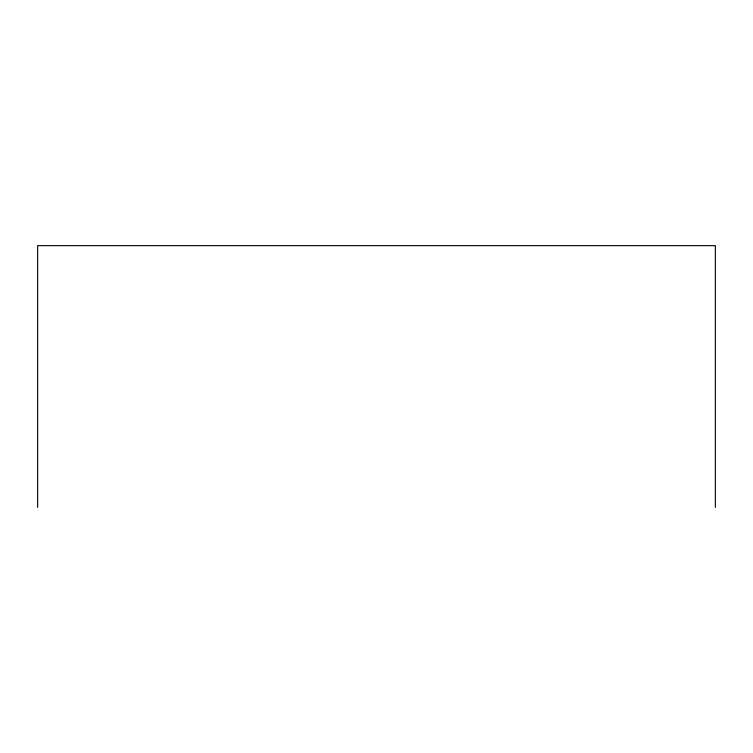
<?xml version="1.0" encoding="UTF-8"?>
<svg xmlns="http://www.w3.org/2000/svg" width="753" height="753" viewBox="0 0 753 753"><rect width="100%" height="100%" fill="white"/><g stroke="black" fill="none" stroke-linecap="round" stroke-linejoin="round"><path stroke-width="1.13" d="M715.35 507.362L715.35 245.638L37.65 245.638L37.65 507.362"/></g></svg>
